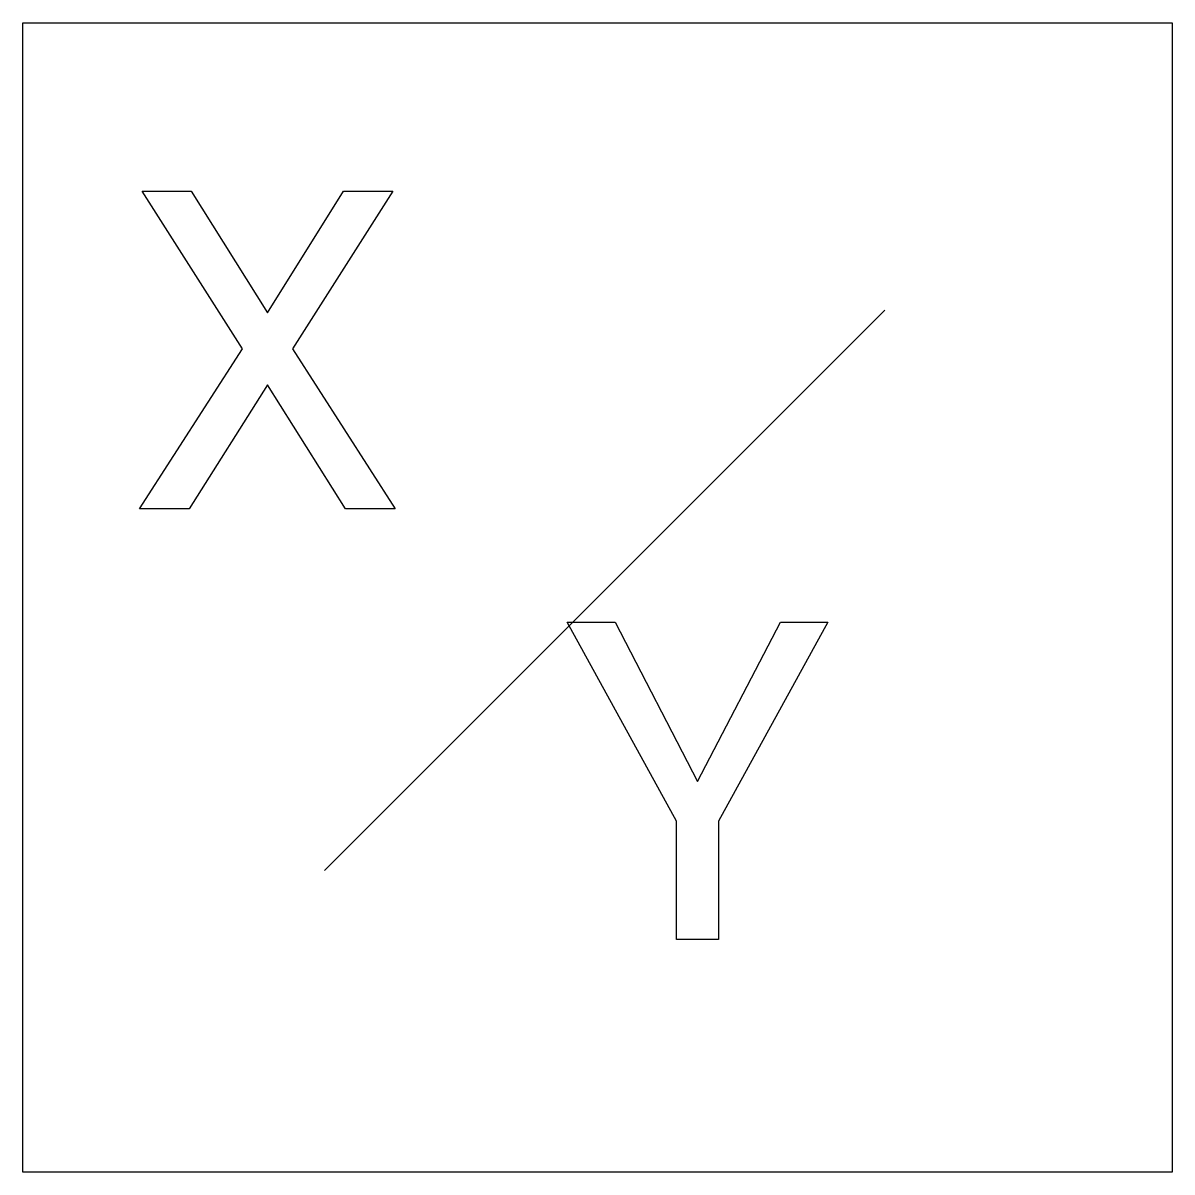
# Model space of a CAD drawing. Extents: x 3.21 to 8.5, y -2.78 to 2.51.
import ezdxf

# ---------------------------------------------------------------- set-up
doc = ezdxf.new("R2010")
doc.units = 0
doc.layers.add('DEFAULT_255_1_542', color=255, linetype='CONTINUOUS')
doc.layers.add('DEFAULT_255_2_778', color=255, linetype='CONTINUOUS')

msp = doc.modelspace()

# ---------------------------------------------------------------- linework, layer by layer
at = {"layer": 'DEFAULT_255_1_542'}
for p, q in [((4.219, 1.0136), (3.7562, 1.7385)), ((3.7562, 1.7385), (3.9821, 1.7385)), ((3.9821, 1.7385), (4.3344, 1.1783)), ((4.3344, 1.1783), (4.6848, 1.7385)), ((4.9117, 1.7385), (4.4499, 1.0136)), ((4.6848, 1.7385), (4.9117, 1.7385)), ((3.7451, 0.2767), (4.219, 1.0136)), ((4.4499, 1.0136), (4.9228, 0.2767)), ((4.3344, 0.8469), (3.973, 0.2767)), ((4.6939, 0.2767), (4.3344, 0.8469)), ((3.973, 0.2767), (3.7451, 0.2767)), ((4.9228, 0.2767), (4.6939, 0.2767)), ((6.2184, -1.1626), (5.7145, -0.2459)), ((5.7145, -0.2459), (5.9353, -0.2459)), ((5.9353, -0.2459), (6.3148, -0.9798)), ((6.3148, -0.9798), (6.6963, -0.2459)), ((6.9152, -0.2459), (6.4112, -1.1626)), ((6.6963, -0.2459), (6.9152, -0.2459)), ((6.2184, -1.7077), (6.2184, -1.1626)), ((6.4112, -1.1626), (6.4112, -1.7077)), ((6.4112, -1.7077), (6.2184, -1.7077))]:
    msp.add_line(p, q, dxfattribs=at)
at = {"layer": 'DEFAULT_255_2_778'}
for p, q in [((3.2081, 2.5135), (8.4998, 2.5135)), ((3.2081, -2.7782), (3.2081, 2.5135)), ((8.4998, 2.5135), (8.4998, -2.7782)), ((7.1769, 1.1906), (4.5972, -1.3891)), ((8.4998, -2.7782), (3.2081, -2.7782))]:
    msp.add_line(p, q, dxfattribs=at)

doc.saveas('drawing.dxf')
